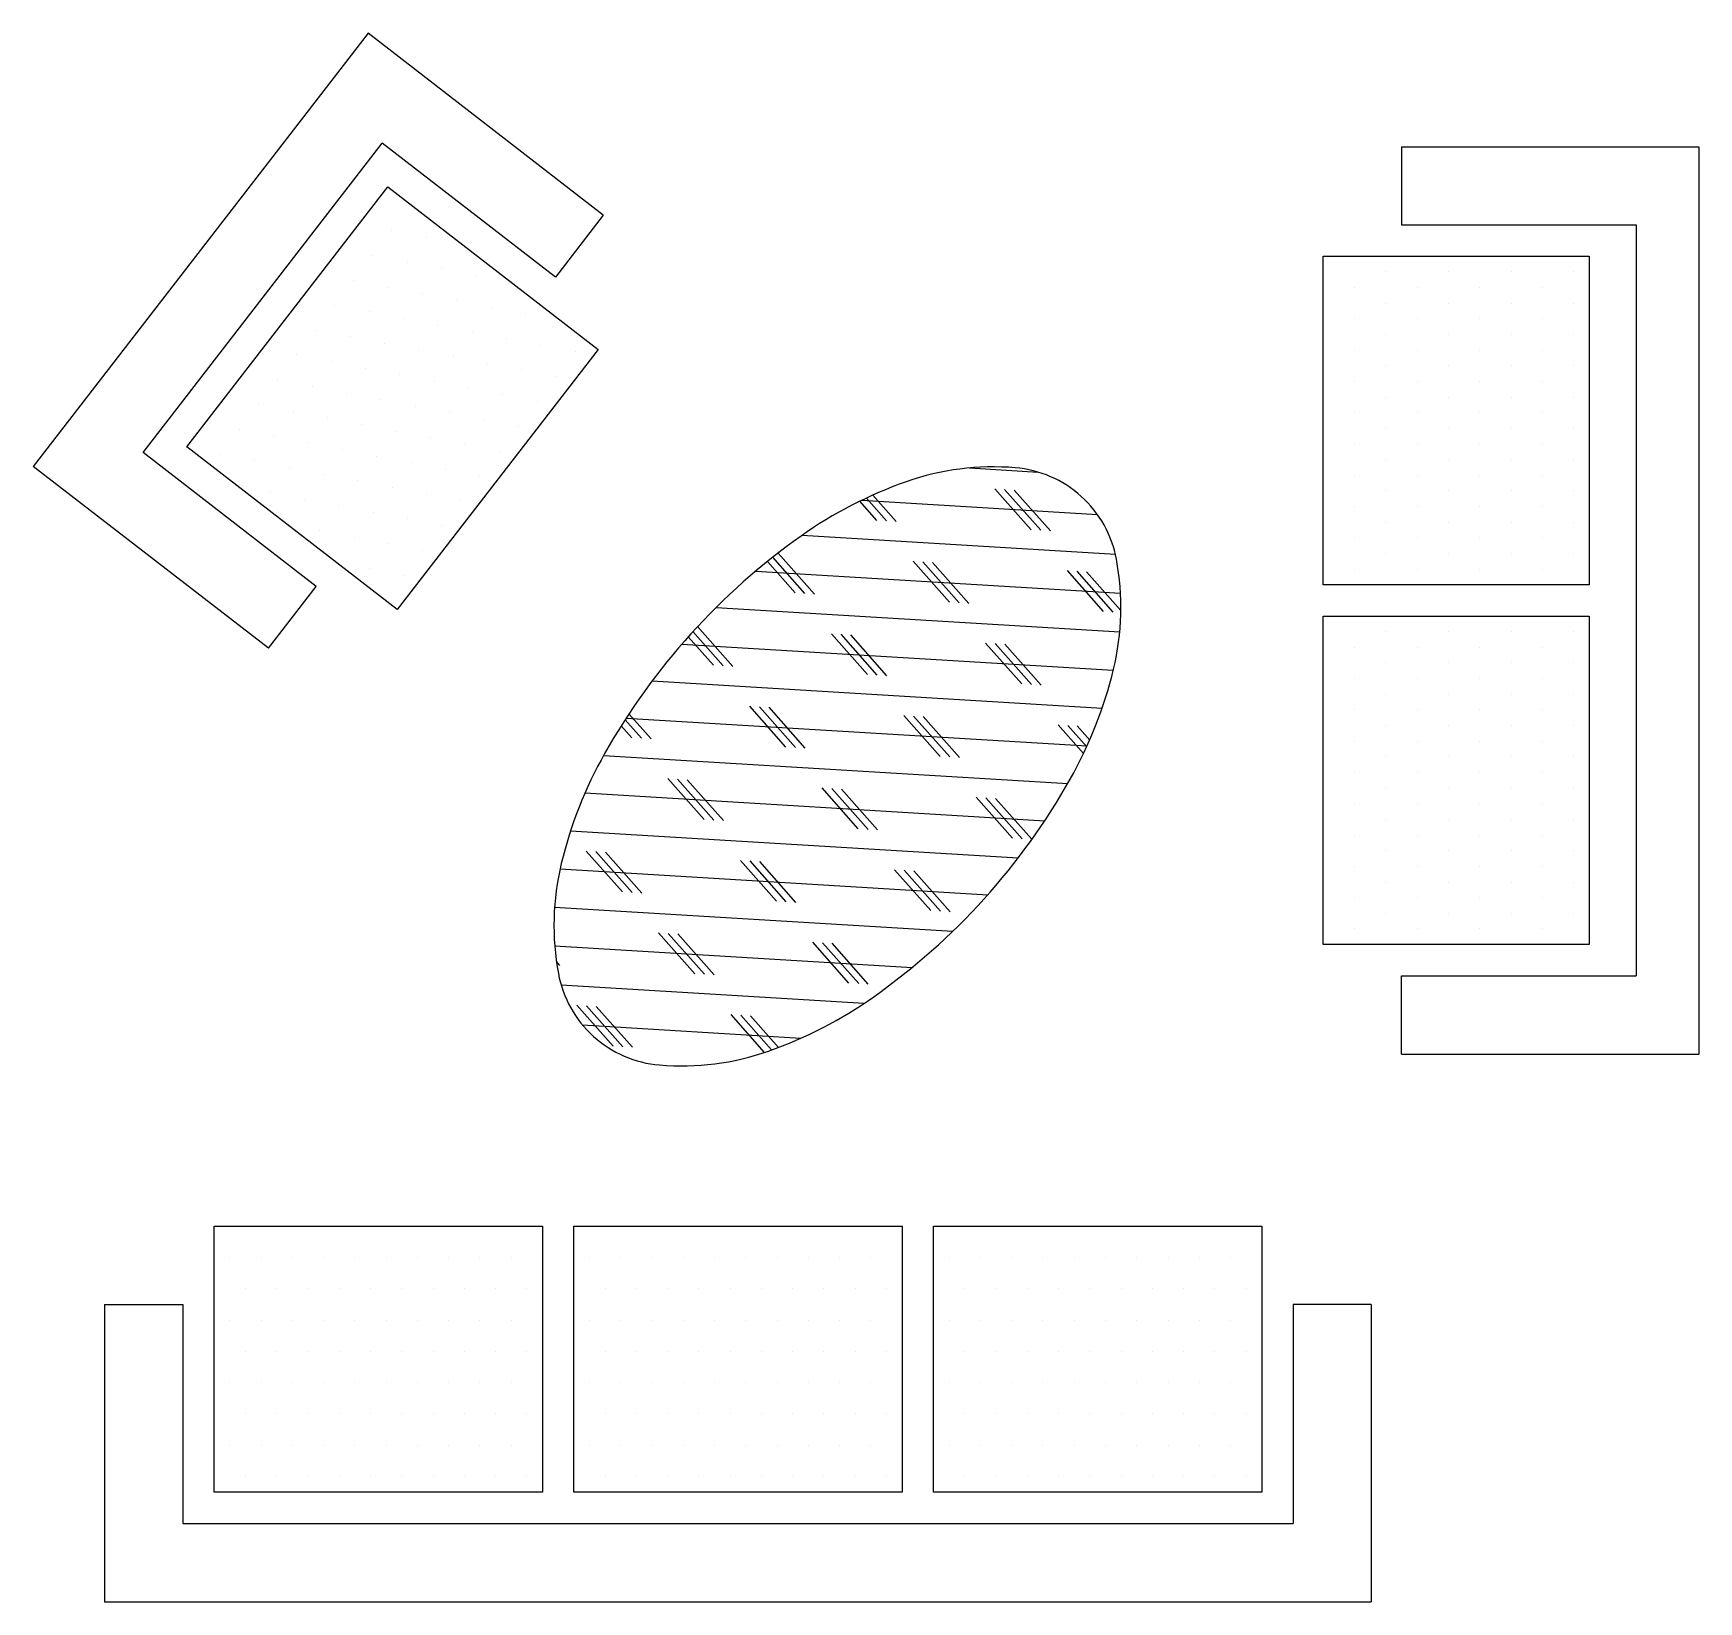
# Model space of a CAD drawing. Header units: millimetres. Extents: x 3228 to 3498, y 2218 to 2472.
import ezdxf

# ---------------------------------------------------------------- set-up
doc = ezdxf.new("R2010")
doc.units = ezdxf.units.MM

# ---------------------------------------------------------------- blocks, each defined once
blk = doc.blocks.new('*X01')
at = {"linetype": 'Continuous'}
for p, q in [((53.5, 61), (53.5, 61)), ((54.5, 61), (54.5, 61)), ((55.5, 61), (55.5, 61)), ((56.5, 61), (56.5, 61)), ((57.5, 61), (57.5, 61)), ((58.5, 61), (58.5, 61)), ((59.5, 61), (59.5, 61)), ((60.5, 61), (60.5, 61)), ((61.5, 61), (61.5, 61)), ((62.5, 61), (62.5, 61)), ((63.5, 61), (63.5, 61)), ((54, 60), (54, 60)), ((55, 60), (55, 60)), ((56, 60), (56, 60)), ((57, 60), (57, 60)), ((58, 60), (58, 60)), ((59, 60), (59, 60)), ((60, 60), (60, 60)), ((61, 60), (61, 60)), ((62, 60), (62, 60)), ((63, 60), (63, 60)), ((53.5, 59), (53.5, 59)), ((54.5, 59), (54.5, 59)), ((55.5, 59), (55.5, 59)), ((56.5, 59), (56.5, 59)), ((57.5, 59), (57.5, 59)), ((58.5, 59), (58.5, 59)), ((59.5, 59), (59.5, 59)), ((60.5, 59), (60.5, 59)), ((61.5, 59), (61.5, 59)), ((62.5, 59), (62.5, 59)), ((63.5, 59), (63.5, 59)), ((54, 58), (54, 58)), ((55, 58), (55, 58)), ((56, 58), (56, 58)), ((57, 58), (57, 58)), ((58, 58), (58, 58)), ((59, 58), (59, 58)), ((60, 58), (60, 58)), ((61, 58), (61, 58)), ((62, 58), (62, 58)), ((63, 58), (63, 58)), ((53.5, 57), (53.5, 57)), ((54.5, 57), (54.5, 57)), ((55.5, 57), (55.5, 57)), ((56.5, 57), (56.5, 57)), ((57.5, 57), (57.5, 57)), ((58.5, 57), (58.5, 57)), ((59.5, 57), (59.5, 57)), ((60.5, 57), (60.5, 57)), ((61.5, 57), (61.5, 57)), ((62.5, 57), (62.5, 57)), ((63.5, 57), (63.5, 57)), ((54, 56), (54, 56)), ((55, 56), (55, 56)), ((56, 56), (56, 56)), ((57, 56), (57, 56)), ((58, 56), (58, 56)), ((59, 56), (59, 56)), ((60, 56), (60, 56)), ((61, 56), (61, 56)), ((62, 56), (62, 56)), ((63, 56), (63, 56)), ((53.5, 55), (53.5, 55)), ((54.5, 55), (54.5, 55)), ((55.5, 55), (55.5, 55)), ((56.5, 55), (56.5, 55)), ((57.5, 55), (57.5, 55)), ((58.5, 55), (58.5, 55)), ((59.5, 55), (59.5, 55)), ((60.5, 55), (60.5, 55)), ((61.5, 55), (61.5, 55)), ((62.5, 55), (62.5, 55)), ((63.5, 55), (63.5, 55)), ((54, 54), (54, 54)), ((55, 54), (55, 54)), ((56, 54), (56, 54)), ((57, 54), (57, 54)), ((58, 54), (58, 54)), ((59, 54), (59, 54)), ((60, 54), (60, 54)), ((61, 54), (61, 54)), ((62, 54), (62, 54)), ((63, 54), (63, 54)), ((53.5, 53), (53.5, 53)), ((54.5, 53), (54.5, 53)), ((55.5, 53), (55.5, 53)), ((56.5, 53), (56.5, 53)), ((57.5, 53), (57.5, 53)), ((58.5, 53), (58.5, 53)), ((59.5, 53), (59.5, 53)), ((60.5, 53), (60.5, 53)), ((61.5, 53), (61.5, 53)), ((62.5, 53), (62.5, 53)), ((63.5, 53), (63.5, 53))]:
    blk.add_line(p, q, dxfattribs=at)
blk = doc.blocks.new('*X2')
at = {"color": 0}
for p, q in [((280.04, 1218.75), (291.21, 1218.75)), ((268.75, 1209.38), (264.7, 1213.42)), ((290.62, 1209.38), (284.37, 1215.63)), ((292.19, 1209.38), (285.94, 1215.63)), ((293.75, 1209.38), (287.5, 1215.63)), ((265.62, 1209.38), (262.68, 1212.32)), ((263, 1212.5), (301.17, 1212.5)), ((267.19, 1209.38), (263.69, 1212.88)), ((253.69, 1206.25), (304.47, 1206.25)), ((254.69, 1196.88), (249.15, 1202.42)), ((256.25, 1196.88), (250, 1203.13)), ((278.12, 1196.88), (271.87, 1203.13)), ((279.69, 1196.88), (273.44, 1203.13)), ((281.25, 1196.88), (275, 1203.13)), ((303.12, 1196.88), (296.87, 1203.13)), ((304.69, 1196.88), (298.44, 1203.13)), ((305.91, 1197.21), (300, 1203.13)), ((246.52, 1200), (305.68, 1200)), ((253.12, 1196.88), (248.32, 1201.68)), ((240.47, 1193.75), (305.94, 1193.75)), ((242.19, 1184.38), (236.95, 1189.61)), ((243.75, 1184.38), (237.66, 1190.47)), ((265.62, 1184.38), (259.37, 1190.63)), ((267.19, 1184.38), (260.94, 1190.63)), ((268.75, 1184.38), (262.5, 1190.63)), ((290.62, 1184.38), (284.37, 1190.63)), ((292.19, 1184.38), (285.94, 1190.63)), ((293.75, 1184.38), (287.5, 1190.63)), ((235.29, 1187.5), (305.27, 1187.5)), ((240.62, 1184.38), (236.26, 1188.74)), ((230.85, 1181.25), (303.84, 1181.25)), ((231.25, 1171.88), (227.42, 1175.7)), ((253.12, 1171.88), (246.87, 1178.13)), ((254.69, 1171.88), (248.44, 1178.13)), ((256.25, 1171.88), (250, 1178.13)), ((278.12, 1171.88), (271.87, 1178.13)), ((279.69, 1171.88), (273.44, 1178.13)), ((281.25, 1171.88), (275, 1178.13)), ((301.27, 1173.73), (296.87, 1178.13)), ((301.72, 1174.85), (298.44, 1178.13)), ((302.14, 1175.98), (300, 1178.13)), ((228.12, 1171.88), (226.3, 1173.7)), ((229.69, 1171.88), (226.86, 1174.71)), ((227.02, 1175), (301.78, 1175)), ((223.75, 1168.75), (299.02, 1168.75)), ((240.62, 1159.38), (234.37, 1165.63)), ((242.19, 1159.38), (235.94, 1165.63)), ((243.75, 1159.38), (237.5, 1165.63)), ((265.62, 1159.38), (259.37, 1165.63)), ((267.19, 1159.38), (260.94, 1165.63)), ((268.75, 1159.38), (262.5, 1165.63)), ((290.62, 1159.38), (284.37, 1165.63)), ((292.19, 1159.38), (285.94, 1165.63)), ((293.75, 1159.38), (287.5, 1165.63)), ((221.11, 1162.5), (295.66, 1162.5)), ((219.15, 1156.25), (291.74, 1156.25)), ((228.12, 1146.88), (221.87, 1153.13)), ((229.69, 1146.88), (223.44, 1153.13)), ((231.25, 1146.88), (225, 1153.13)), ((253.12, 1146.88), (246.87, 1153.13)), ((254.69, 1146.88), (248.44, 1153.13)), ((256.25, 1146.88), (250, 1153.13)), ((278.12, 1146.88), (271.87, 1153.13)), ((279.69, 1146.88), (273.44, 1153.13)), ((281.25, 1146.88), (275, 1153.13)), ((217.82, 1150), (287.18, 1150)), ((217.3, 1143.75), (281.88, 1143.75)), ((240.62, 1134.38), (234.37, 1140.63)), ((242.19, 1134.38), (235.94, 1140.63)), ((243.75, 1134.38), (237.5, 1140.63)), ((265.62, 1134.38), (259.37, 1140.63)), ((267.19, 1134.38), (260.94, 1140.63)), ((268.75, 1134.38), (262.5, 1140.63)), ((217.71, 1137.5), (275.66, 1137.5)), ((218.75, 1134.38), (218.14, 1134.99)), ((219.13, 1131.25), (268.26, 1131.25)), ((228.12, 1121.88), (221.87, 1128.13)), ((229.69, 1121.88), (223.44, 1128.13)), ((231.25, 1121.88), (225, 1128.13)), ((252.65, 1122.35), (246.87, 1128.13)), ((253.76, 1122.81), (248.44, 1128.13)), ((254.84, 1123.28), (250, 1128.13)), ((222.98, 1125), (258.38, 1125))]:
    blk.add_line(p, q, dxfattribs=at)

msp = doc.modelspace()

# ---------------------------------------------------------------- linework, layer by layer
at = {"linetype": 'Continuous'}
for p, q in [((3282.56, 2471.93), (3228.37, 2401.83)), ((3320.62, 2442.51), (3282.56, 2471.93)), ((3246.13, 2404.1), (3284.84, 2454.17)), ((3312.88, 2432.49), (3284.84, 2454.17)), ((3449.86, 2453.58), (3449.86, 2440.92)), ((3449.86, 2453.58), (3497.96, 2453.58)), ((3497.96, 2453.58), (3497.96, 2306.74)), ((3253.23, 2405.01), (3285.75, 2447.07)), ((3285.75, 2447.07), (3319.79, 2420.74)), ((3320.62, 2442.51), (3312.88, 2432.49)), ((3449.86, 2440.92), (3487.84, 2440.92)), ((3487.84, 2440.92), (3487.84, 2319.4)), ((3437.2, 2382.69), (3437.2, 2435.86)), ((3437.2, 2435.86), (3480.24, 2435.86)), ((3480.24, 2435.86), (3480.24, 2382.69)), ((3319.79, 2420.74), (3287.28, 2378.68)), ((3287.28, 2378.68), (3253.23, 2405.01)), ((3274.17, 2382.42), (3246.13, 2404.1)), ((3266.42, 2372.41), (3228.37, 2401.83)), ((3266.42, 2372.41), (3274.17, 2382.42)), ((3480.24, 2382.69), (3437.2, 2382.69)), ((3437.2, 2324.46), (3437.2, 2377.63)), ((3437.2, 2377.63), (3480.24, 2377.63)), ((3480.24, 2377.63), (3480.24, 2324.46)), ((3480.24, 2324.46), (3437.2, 2324.46)), ((3449.86, 2319.4), (3487.84, 2319.4)), ((3449.86, 2306.74), (3449.86, 2319.4)), ((3449.86, 2306.74), (3497.96, 2306.74)), ((3257.63, 2235.86), (3257.63, 2278.89)), ((3257.63, 2278.89), (3310.8, 2278.89)), ((3310.8, 2278.89), (3310.8, 2235.86)), ((3315.86, 2235.86), (3315.86, 2278.89)), ((3315.86, 2278.89), (3369.03, 2278.89)), ((3369.03, 2278.89), (3369.03, 2235.86)), ((3374.09, 2278.89), (3427.25, 2278.89)), ((3374.09, 2235.86), (3374.09, 2278.89)), ((3427.25, 2278.89), (3427.25, 2235.86)), ((3239.91, 2266.23), (3239.91, 2218.13)), ((3239.91, 2266.23), (3252.57, 2266.23)), ((3252.57, 2266.23), (3252.57, 2230.79)), ((3432.32, 2266.23), (3432.32, 2230.79)), ((3444.97, 2266.23), (3432.32, 2266.23)), ((3444.97, 2266.23), (3444.97, 2218.13)), ((3310.8, 2235.86), (3257.63, 2235.86)), ((3369.03, 2235.86), (3315.86, 2235.86)), ((3427.25, 2235.86), (3374.09, 2235.86)), ((3252.57, 2230.79), (3432.32, 2230.79)), ((3239.91, 2218.13), (3444.97, 2218.13))]:
    msp.add_line(p, q, dxfattribs=at)
msp.add_lwpolyline([(3382.27, 2331.85, 0.055384), (3396.22, 2351.22, 0.069182), (3403.23, 2369.03, 0.105819), (3403.7, 2386.83, 0.16433), (3398.02, 2396.99, 0.16433), (3387.33, 2401.62, 0.105819), (3369.67, 2399.36, 0.069182), (3352.67, 2390.58, 0.055384), (3334.81, 2374.74, 0.055384), (3320.86, 2355.38, 0.069182), (3313.84, 2337.57, 0.105819), (3313.37, 2319.77, 0.16433), (3319.06, 2309.61, 0.16433), (3329.74, 2304.98, 0.105819), (3347.4, 2307.24, 0.069182), (3364.41, 2316.02, 0.055384)], format="xyb", close=True)

# ---------------------------------------------------------------- block references
for p, xscale, yscale, zscale, rotation in [((2875.33, 2353.31), 5.063291100000052, -5.063291100000242, 5.063291100000023, 52.50350014023778), ((3168.85, 2111.8), 5.063291100000242, -5.063291100000242, 5.063291099999999, 90), ((3168.85, 2053.58), 5.063291100000242, -5.063291100000242, 5.063291099999999, 90), ((2986.75, 2547.25), -5.063291100000242, 5.063291100000242, 5.063291099999999, 180), ((3044.97, 2547.25), -5.063291100000242, 5.063291100000242, 5.063291099999999, 180), ((3103.2, 2547.25), -5.063291100000242, 5.063291100000242, 5.063291099999999, 180)]:
    msp.add_blockref('*X01', p, dxfattribs=dict(at, xscale=xscale, yscale=yscale, zscale=zscale, rotation=rotation))
at = {"rotation": 356.5371327841106}
msp.add_blockref('*X2', (3026.76, 1201.98), dxfattribs=at)

doc.saveas('drawing.dxf')
